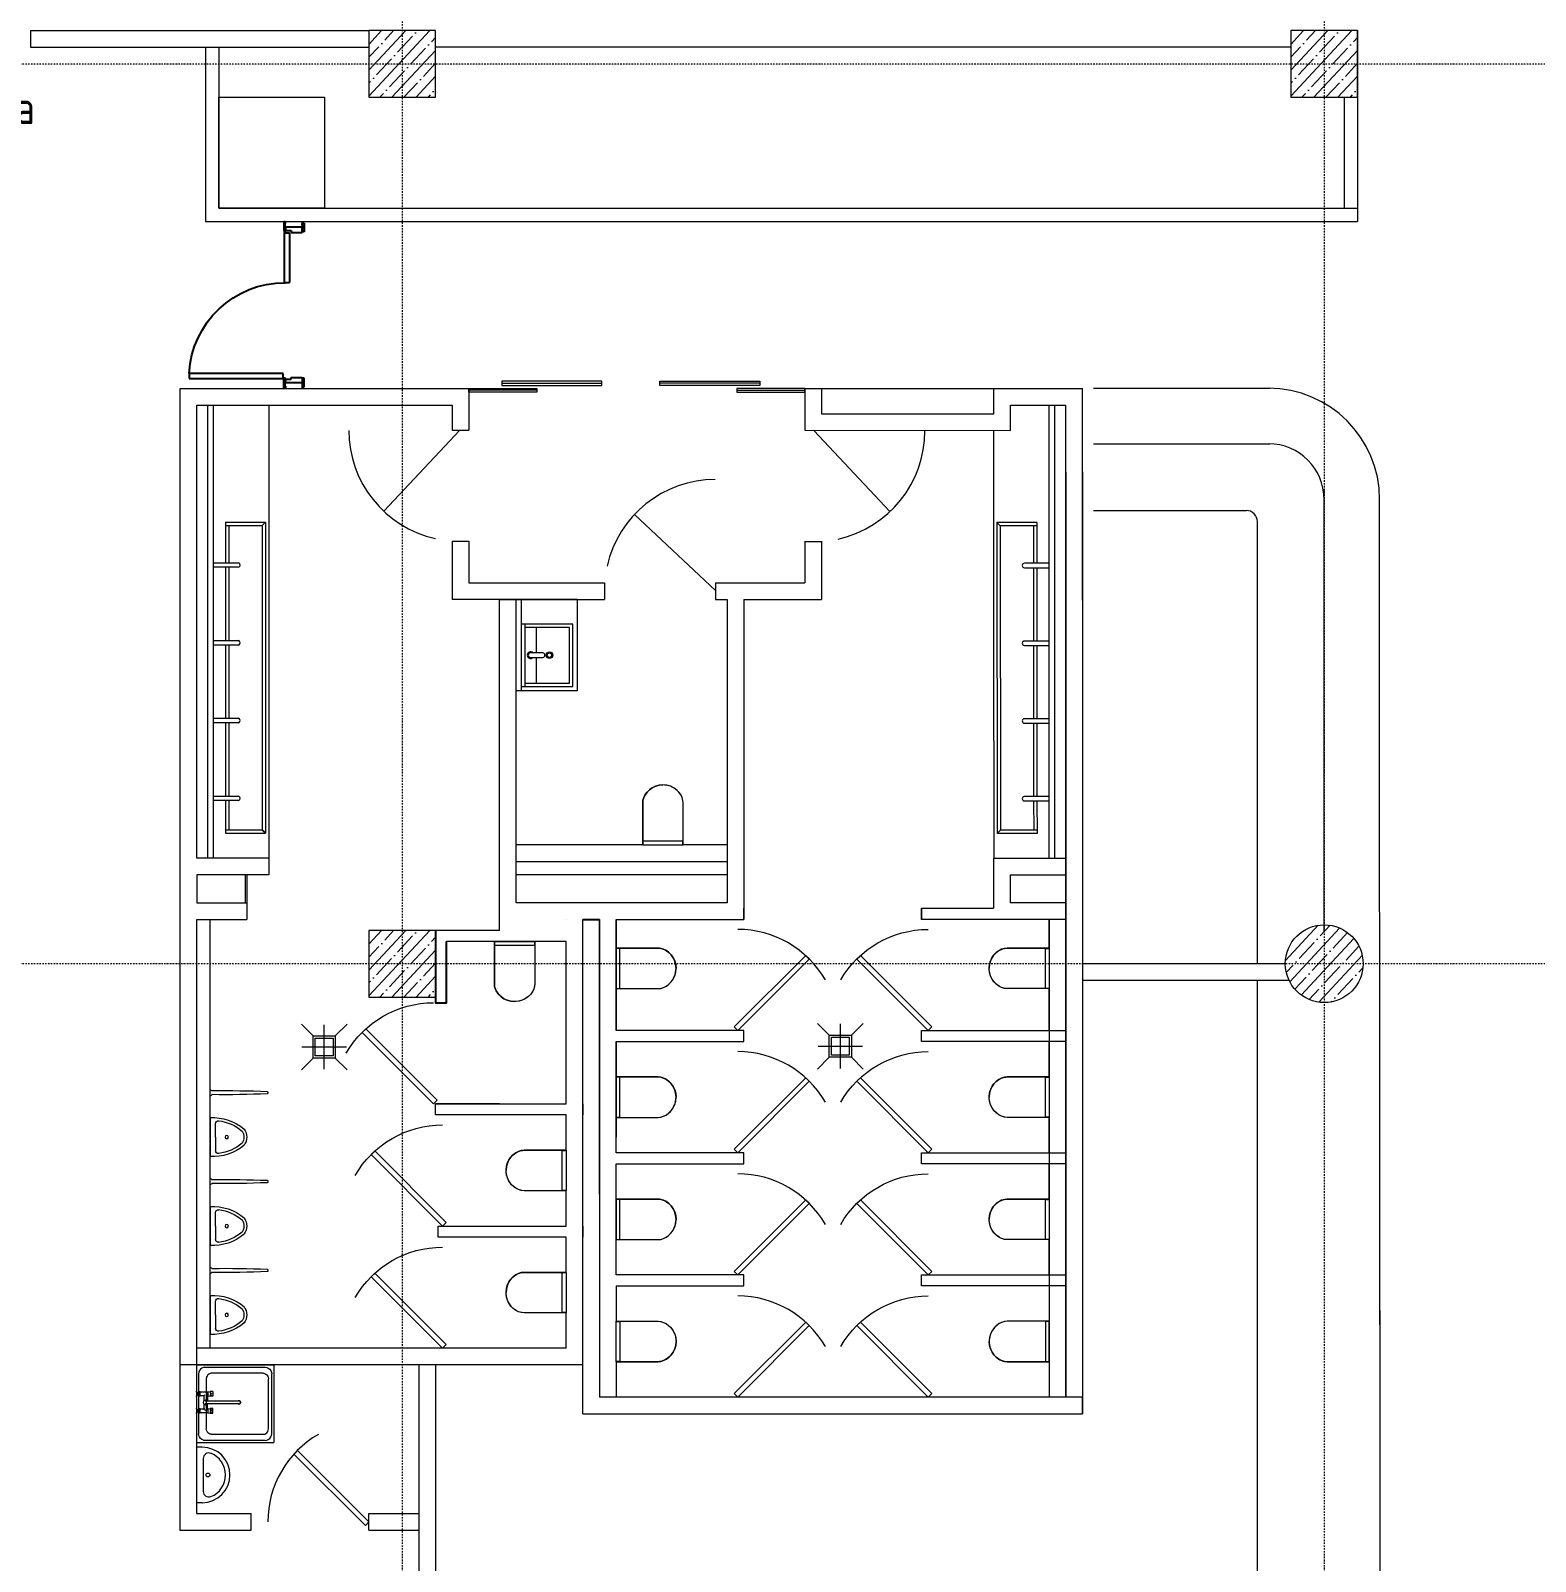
# Model space of a CAD drawing. Header units: millimetres. Extents: x -798 to 124478, y -405 to 121556.
# Drawn here: x 17333 to 30879, y 40399 to 54179 of the extents above; entities that cross this region are included whole.
import ezdxf

# ---------------------------------------------------------------- set-up
doc = ezdxf.new("R2010")
doc.units = ezdxf.units.MM
doc.set_wipeout_variables(frame=1)
for name, pattern in [('ACAD_ISO10W100', [18, 12, -3, 0, -3]), ('CENTER', [2, 1.25, -0.25, 0.25, -0.25]), ('Strichpunkt', [25.4, 12.7, -6.35, 0, -6.35])]:
    doc.linetypes.add(name, pattern=pattern)
doc.layers.add('1', color=7, linetype='Continuous')
doc.layers.add('k3-doors', color=4, linetype='Continuous')
for name, color, linetype, lineweight in [('A-AXES', 40, 'CENTER', 5), ('A-Hatch', 253, 'Continuous', 9), ('A-WALL-BRC', 30, 'Continuous', 13), ('A-WALL-BRCK', 5, 'Continuous', 9), ('A-WALL-CONC', 4, 'Continuous', 13), ('A-WALL-GVL', 5, 'Continuous', 13), ('concreet', 5, 'Continuous', 15), ('LWA', 9, 'Continuous', 0), ('TC-EQUIPMENT', 251, 'Continuous', 0), ('тонкая 013', 4, 'Continuous', 18)]:
    doc.layers.add(name, color=color, linetype=linetype, lineweight=lineweight)
doc.layers.add('вк К1', color=96, linetype='ACAD_ISO10W100', lineweight=30, transparency=0.5)
doc.styles.add('NOTE_25', font='romans.shx', dxfattribs={"width": 0.8, "height": 1000})

# ---------------------------------------------------------------- blocks, each defined once
blk = doc.blocks.new('11')
at = {"layer": 'TC-EQUIPMENT'}
for p, q in [((1778312, -1889620), (1777612, -1889620)), ((1777612, -1889620), (1777612, -1890315)), ((1777632, -1889685), (1777635, -1889680)), ((1777632, -1889685), (1777632, -1890235)), ((1777635, -1889680), (1777641, -1889666)), ((1777641, -1889666), (1777650, -1889653)), ((1777650, -1889653), (1777663, -1889644)), ((1777663, -1889644), (1777677, -1889638)), ((1777677, -1889638), (1777692, -1889635)), ((1777687, -1889751), (1777690, -1889740)), ((1777690, -1889740), (1777695, -1889729)), ((1777692, -1889635), (1778232, -1889635)), ((1777695, -1889729), (1777702, -1889719)), ((1777702, -1889719), (1777713, -1889713)), ((1777713, -1889713), (1777724, -1889708)), ((1777724, -1889708), (1777737, -1889705)), ((1777737, -1889705), (1778188, -1889705)), ((1777860, -1889625), (1777848, -1889615)), ((1777856, -1889721), (1777851, -1889742)), ((1777851, -1889765), (1777851, -1889742)), ((1777852, -1889765), (1777857, -1889742)), ((1777855, -1889632), (1777891, -1889632)), ((1777855, -1889652), (1777855, -1889632)), ((1777891, -1889652), (1777855, -1889652)), ((1777856, -1889721), (1777890, -1889721)), ((1777857, -1889720), (1777857, -1889652)), ((1777889, -1889720), (1777857, -1889720)), ((1777857, -1889742), (1777867, -1889742)), ((1777860, -1889625), (1777886, -1889625)), ((1777860, -1889626), (1777886, -1889626)), ((1777860, -1889626), (1777860, -1889631)), ((1777886, -1889631), (1777860, -1889631)), ((1777867, -1889742), (1777872, -1889765)), ((1777873, -1889632), (1777873, -1889652)), ((1777874, -1889765), (1777879, -1889742)), ((1777879, -1889742), (1777889, -1889742)), ((1777887, -1889686), (1777881, -1889692)), ((1777881, -1889707), (1777887, -1889713)), ((1777898, -1889615), (1777886, -1889625)), ((1777886, -1889631), (1777886, -1889626)), ((1777890, -1889685), (1777887, -1889686)), ((1777887, -1889713), (1777890, -1889714)), ((1777889, -1889652), (1777889, -1889686)), ((1777889, -1889684), (1777938, -1889684)), ((1777889, -1889713), (1777889, -1889720)), ((1777889, -1889716), (1777937, -1889716)), ((1777894, -1889765), (1777889, -1889742)), ((1777890, -1889721), (1777895, -1889742)), ((1777891, -1889632), (1777891, -1889652)), ((1777895, -1889765), (1777895, -1889742)), ((1777929, -1889700), (1777932, -1889690)), ((1777932, -1889710), (1777929, -1889700)), ((1777932, -1889690), (1777940, -1889682)), ((1777937, -1889715), (1777932, -1889710)), ((1777937, -1889696), (1777937, -1890003)), ((1777940, -1889682), (1777950, -1889679)), ((1777950, -1889679), (1777960, -1889682)), ((1777960, -1889682), (1777968, -1889690)), ((1777962, -1889684), (1778010, -1889684)), ((1777963, -1890003), (1777963, -1889696)), ((1777968, -1889710), (1777963, -1889715)), ((1778010, -1889716), (1777963, -1889716)), ((1777968, -1889690), (1777971, -1889700)), ((1777971, -1889700), (1777968, -1889710)), ((1778013, -1889625), (1778001, -1889615)), ((1778009, -1889721), (1778004, -1889742)), ((1778004, -1889765), (1778004, -1889742)), ((1778010, -1889742), (1778005, -1889765)), ((1778008, -1889632), (1778044, -1889632)), ((1778008, -1889652), (1778008, -1889632)), ((1778044, -1889652), (1778008, -1889652)), ((1778009, -1889721), (1778043, -1889721)), ((1778010, -1889692), (1778010, -1889652)), ((1778010, -1889685), (1778013, -1889686)), ((1778010, -1889720), (1778010, -1889707)), ((1778013, -1889713), (1778010, -1889714)), ((1778010, -1889720), (1778042, -1889720)), ((1778010, -1889742), (1778020, -1889742)), ((1778039, -1889625), (1778013, -1889625)), ((1778039, -1889626), (1778013, -1889626)), ((1778013, -1889626), (1778013, -1889631)), ((1778013, -1889631), (1778039, -1889631)), ((1778018, -1889707), (1778013, -1889713)), ((1778018, -1889691), (1778018, -1889692)), ((1778018, -1889692), (1778021, -1889700)), ((1778021, -1889700), (1778018, -1889707)), ((1778025, -1889765), (1778020, -1889742)), ((1778026, -1889632), (1778026, -1889652)), ((1778027, -1889765), (1778032, -1889742)), ((1778032, -1889742), (1778042, -1889742)), ((1778051, -1889615), (1778039, -1889625)), ((1778039, -1889631), (1778039, -1889626)), ((1778042, -1889652), (1778042, -1889720)), ((1778047, -1889765), (1778042, -1889742)), ((1778043, -1889721), (1778048, -1889742)), ((1778044, -1889632), (1778044, -1889652)), ((1778048, -1889742), (1778048, -1889765)), ((1778201, -1889708), (1778188, -1889705)), ((1778212, -1889713), (1778201, -1889708)), ((1778223, -1889719), (1778212, -1889713)), ((1778230, -1889729), (1778223, -1889719)), ((1778235, -1889740), (1778230, -1889729)), ((1778247, -1889638), (1778232, -1889635)), ((1778237, -1889751), (1778235, -1889740)), ((1778261, -1889644), (1778247, -1889638)), ((1778274, -1889653), (1778261, -1889644)), ((1778283, -1889666), (1778274, -1889653)), ((1778289, -1889680), (1778283, -1889666)), ((1778292, -1889685), (1778289, -1889680)), ((1778292, -1890235), (1778292, -1889685)), ((1778312, -1889620), (1778312, -1890315)), ((1777687, -1890221), (1777687, -1889751)), ((1777851, -1889765), (1777895, -1889765)), ((1778048, -1889765), (1778004, -1889765)), ((1778237, -1889751), (1778237, -1890221)), ((1777935, -1890000), (1777937, -1889993)), ((1777937, -1890007), (1777935, -1890000)), ((1777943, -1890013), (1777937, -1890007)), ((1777940, -1890009), (1777946, -1890013)), ((1777950, -1890015), (1777943, -1890013)), ((1777946, -1890013), (1777953, -1890013)), ((1777957, -1890013), (1777950, -1890015)), ((1777963, -1890007), (1777957, -1890013)), ((1777963, -1889993), (1777965, -1890000)), ((1777965, -1890000), (1777963, -1890007)), ((1777632, -1890235), (1777635, -1890250)), ((1777635, -1890250), (1777641, -1890264)), ((1777641, -1890264), (1777650, -1890277)), ((1777650, -1890277), (1777663, -1890286)), ((1777663, -1890286), (1777677, -1890292)), ((1777677, -1890292), (1777692, -1890295)), ((1777687, -1890221), (1777690, -1890232)), ((1777690, -1890232), (1777695, -1890243)), ((1778232, -1890295), (1777692, -1890295)), ((1777695, -1890243), (1777702, -1890252)), ((1777702, -1890252), (1777713, -1890259)), ((1777713, -1890259), (1777724, -1890263)), ((1777724, -1890263), (1777737, -1890265)), ((1778188, -1890265), (1777737, -1890265)), ((1778201, -1890263), (1778188, -1890265)), ((1778212, -1890259), (1778201, -1890263)), ((1778223, -1890252), (1778212, -1890259)), ((1778230, -1890243), (1778223, -1890252)), ((1778235, -1890232), (1778230, -1890243)), ((1778247, -1890292), (1778232, -1890295)), ((1778237, -1890221), (1778235, -1890232)), ((1778261, -1890286), (1778247, -1890292)), ((1778274, -1890277), (1778261, -1890286)), ((1778283, -1890264), (1778274, -1890277)), ((1778289, -1890250), (1778283, -1890264)), ((1778292, -1890235), (1778289, -1890250)), ((1777612, -1890315), (1778312, -1890315))]:
    blk.add_line(p, q, dxfattribs=at)
blk = doc.blocks.new('UM')
at = {"linetype": 'Continuous'}
for p, q in [((0, 50), (0, 0)), ((0, 0), (500, 0)), ((102, 60), (398, 60)), ((500, 50), (500, 0))]:
    blk.add_line(p, q, dxfattribs=at)
blk.add_circle((250, 102), 16.9, dxfattribs=at)
for centre, radius, start, end in [((250, 50), 250, 360, 180), ((250, 50), 210, 22.0243, 157.9757), ((102, 110), 50, 157.9757, 270), ((398, 110), 50, 270, 22.0243)]:
    blk.add_arc(centre, radius, start, end, dxfattribs=at)
blk = doc.blocks.new('*U93')
at = {"layer": 'A-WALL-BRC'}
for p, q in [((53, 0), (0, 0)), ((-1400, 0), (-1447, 0)), ((-1400, -150), (-1447, -150)), ((53, -150), (0, -150))]:
    blk.add_line(p, q, dxfattribs=at)
at = {"layer": 'k3-doors'}
for p, q in [((-84, 21), (-84, 869)), ((-84, 869), (-37, 869)), ((-37, 869), (-37, 21)), ((-1447, 3), (-1447, 16)), ((-1447, 16), (-1369, 16)), ((-1443, 3), (-1447, 3)), ((-1443, 0), (-1443, 3)), ((-1432, 0), (-1443, 0)), ((-1441, 16), (-1369, 16)), ((-1428, 6), (-1432, 0)), ((-1390, 6), (-1428, 6)), ((-1400, -150), (-1400, 0)), ((-1400, 0), (-1369, 0)), ((-1386, 0), (-1390, 6)), ((-1372, 0), (-1386, 0)), ((-1369, 3), (-1372, 3)), ((-1372, 3), (-1372, 0)), ((-1369, 16), (-1369, 3)), ((-1369, 16), (-1369, 3)), ((-1369, 0), (-1369, -49)), ((-1350, 10), (-1350, -36)), ((-902, 10), (-1350, 10)), ((-902, 10), (-902, -36)), ((-37, 21), (-84, 21)), ((41, 16), (-31, 16)), ((-31, 16), (-31, 3)), ((47, 16), (-31, 16)), ((-31, 16), (-31, 3)), ((-31, 3), (-28, 3)), ((-28, 3), (-28, 0)), ((-14, 0), (-10, 6)), ((-10, 6), (28, 6)), ((0, -150), (0, 0)), ((28, 6), (32, 0)), ((32, 0), (43, 0)), ((43, 0), (43, 3)), ((43, 3), (47, 3)), ((47, 3), (47, 16)), ((-1369, -49), (-1353, -49)), ((-1353, -49), (-1353, -150)), ((-1350, -36), (-902, -36)), ((-31, -49), (-47, -49)), ((-47, -49), (-47, -150)), ((-31, 0), (-31, -49)), ((0, 0), (-31, 0)), ((-28, 0), (-14, 0)), ((-1433, -153), (-1436, -153)), ((-1436, -153), (-1436, -166)), ((-1436, -166), (-1359, -166)), ((-1422, -150), (-1433, -150)), ((-1433, -150), (-1433, -153)), ((-1431, -166), (-1359, -166)), ((-1417, -156), (-1422, -150)), ((-1379, -156), (-1417, -156)), ((-1353, -150), (-1400, -150)), ((-1375, -150), (-1379, -156)), ((-1362, -150), (-1375, -150)), ((-1362, -153), (-1362, -150)), ((-1359, -153), (-1362, -153)), ((-1359, -166), (-1359, -153)), ((-1359, -166), (-1359, -153)), ((-47, -150), (0, -150)), ((-41, -166), (-41, -153)), ((-41, -153), (-38, -153)), ((-41, -166), (-41, -153)), ((31, -166), (-41, -166)), ((36, -166), (-41, -166)), ((-38, -153), (-38, -150)), ((-38, -150), (-25, -150)), ((-25, -150), (-21, -156)), ((-21, -156), (17, -156)), ((17, -156), (22, -150)), ((22, -150), (33, -150)), ((33, -150), (33, -153)), ((33, -153), (36, -153)), ((36, -153), (36, -166))]:
    blk.add_line(p, q, dxfattribs=at)
for centre, radius in [((-1363, 8), 4.86), ((-1363, 8), 3.93), ((-37, 8), 4.86), ((-37, 8), 3.93)]:
    blk.add_circle(centre, radius, dxfattribs=at)
blk.add_arc((-37, 7), 863, 93.1084, 180.2665, dxfattribs=at)
blk = doc.blocks.new('DOOR19')
blk.add_lwpolyline([(0, 0), (-0.707, 0.707), (-0.742, 0.672), (-0.035, -0.035)], close=True)
blk.add_arc((0, 0), 1, 120, 180)
blk = doc.blocks.new('WC')
at = {"color": 0}
blk.add_wipeout([(-182, 0), (-182, 378), (-180, 399), (-172, 428), (-161, 450), (-145, 472), (-128, 490), (-102, 510), (-82, 521), (-67, 528), (-41, 535), (-14, 539), (0, 540), (39, 536), (72, 526), (100, 512), (116, 501), (140, 478), (151, 464), (165, 443), (174, 422), (176, 416), (180, 403), (181, 390), (182, 378), (182, 0)], dxfattribs=at)
for points in [[(-182, 0), (-182, 13), (-182, 48), (-182, 98), (-182, 158), (-182, 220), (-182, 280), (-182, 330), (-182, 365), (-182, 378), (-182, 378), (-180, 403), (-172, 428), (-160, 453), (-142, 476), (-121, 497), (-96, 514), (-67, 528), (-35, 537), (0, 540)], [(0, 540), (35, 537), (67, 528), (96, 514), (121, 497), (142, 476), (160, 453), (172, 428), (180, 403), (182, 378), (182, 378), (182, 365), (182, 330), (182, 280), (182, 220), (182, 158), (182, 98), (182, 48), (182, 13), (182, 0), (-182, 0), (-182, 13), (-182, 48), (-182, 98), (-182, 158), (-182, 220), (-182, 280), (-182, 330), (-182, 365), (-182, 378), (-182, 378), (-180, 403), (-172, 428), (-160, 453), (-142, 476), (-121, 497), (-96, 514), (-67, 528), (-35, 537), (0, 540)], [(182, 0), (182, 13), (182, 48), (182, 98), (182, 158), (182, 220), (182, 280), (182, 330), (182, 365), (182, 378), (182, 378), (180, 403), (172, 428), (159, 453), (142, 476), (121, 497), (96, 514), (67, 528), (35, 537), (0, 540)], [(-180, 0), (-180, 1), (-180, 3), (-180, 7), (-180, 11), (-180, 16), (-180, 20), (-180, 24), (-180, 26), (-180, 27), (-180, 27), (-180, 29), (-179, 30), (-179, 31), (-178, 32), (-177, 33), (-176, 33), (-175, 34), (-174, 34), (-173, 34), (-173, 34), (-167, 34), (-152, 34), (-128, 34), (-101, 34), (-72, 34), (-45, 34), (-22, 34), (-6, 34), (0, 34), (6, 34), (22, 34), (45, 34), (72, 34), (101, 34), (128, 34), (151, 34), (167, 34), (173, 34), (173, 34), (174, 34), (175, 34), (176, 33), (177, 33), (178, 32), (179, 31), (179, 30), (180, 29), (180, 27), (180, 27), (180, 26), (180, 24), (180, 20), (180, 16), (180, 12), (180, 7), (180, 4), (180, 1), (180, 0)]]:
    blk.add_lwpolyline(points, dxfattribs=at)
blk.add_lwpolyline([(-182, 0), (-182, 378), (-180, 399), (-172, 428), (-161, 450), (-145, 472), (-128, 490), (-102, 510), (-82, 521), (-67, 528), (-41, 535), (-14, 539), (0, 540), (39, 536), (72, 526), (100, 512), (116, 501), (140, 478), (151, 464), (165, 443), (174, 422), (176, 416), (180, 403), (181, 390), (182, 378), (182, 0)], close=True, dxfattribs=at)
blk = doc.blocks.new('URINAL_PLAN_01')
for p, q in [((0, -175), (0, 175)), ((50, 0), (50, 122)), ((50, 0), (50, -122))]:
    blk.add_line(p, q)
blk.add_circle((150, 0), 15)
for centre, radius, start, end in [((25, -259), 435, 49.6732, 93.2965), ((75, 122), 25, 82.5178, 179.9997), ((25, -259), 410, 50.0119, 82.5178), ((224, 5), 81.1, 356.2517, 37.6194), ((224, 5), 106, 357.1367, 39.1611), ((25, 259), 435, 266.7035, 310.3268), ((75, -122), 25, 180.0003, 277.4822), ((25, 259), 410, 277.4822, 309.9881), ((224, -5), 81.1, 322.3806, 3.7483), ((224, -5), 106, 320.8389, 2.8633)]:
    blk.add_arc(centre, radius, start, end)
blk = doc.blocks.new('khjjjjh')
at = {"color": 9}
blk.add_line((-61271, 550876), (-61241, 550846), dxfattribs=at)
at = {"color": 5}
for points in [[(-59711, 549970), (-59711, 549320), (-59611, 549320), (-59611, 549870)], [(-58386, 550070), (-58236, 550070)]]:
    blk.add_lwpolyline(points, dxfattribs=at)
at = {"layer": 'A-WALL-CONC', "ltscale": 4}
for p, q in [((-58799, 554833), (-59411, 554833)), ((-59113, 554896), (-58213, 554896)), ((-56791, 554896), (-57691, 554896)), ((-56999, 554833), (-56387, 554833)), ((-59493, 554474), (-60177, 553745)), ((-56305, 554470), (-55621, 553741)), ((-57191, 553031), (-57920, 553716))]:
    blk.add_line(p, q, dxfattribs=at)
for points in [[(-58213, 554915), (-59113, 554915), (-59113, 554877), (-58213, 554877)], [(-57691, 554915), (-56791, 554915), (-56791, 554877), (-57691, 554877)], [(-59411, 554850), (-58799, 554850), (-58799, 554816), (-59411, 554816)], [(-56387, 554850), (-56999, 554850), (-56999, 554816), (-56387, 554816)]]:
    blk.add_lwpolyline(points, close=True, dxfattribs=at)
for centre, start, end in [((-59493, 554474), 180.0897, 257.362), ((-56305, 554470), 282.6366, 359.9088), ((-57191, 553031), 90.0912, 167.3634)]:
    blk.add_arc(centre, 1000, start, end, dxfattribs=at)
at = {"layer": 'A-WALL-GVL'}
for p, q in [((-62011, 554850), (-59411, 554850)), ((-62011, 546060), (-62011, 554850)), ((-59411, 554850), (-59411, 554474)), ((-56387, 554850), (-56387, 554474)), ((-56237, 554850), (-56237, 554620)), ((-61861, 554700), (-59561, 554700)), ((-61861, 550620), (-61861, 554700)), ((-61761, 550620), (-61761, 554700)), ((-61711, 550620), (-61711, 554700)), ((-59561, 554700), (-59561, 554474)), ((-54137, 550620), (-54137, 554700)), ((-59561, 554474), (-59411, 554474)), ((-54037, 545770), (-54037, 554096)), ((-54037, 554096), (-54037, 545770)), ((-53887, 554100), (-53887, 545620)), ((-59561, 553474), (-59561, 552950)), ((-59561, 553474), (-59411, 553474)), ((-59411, 553474), (-59411, 553100)), ((-56387, 553474), (-56387, 553100)), ((-56237, 553470), (-56387, 553470)), ((-56237, 553474), (-56237, 552950)), ((-59411, 553100), (-58191, 553100)), ((-58191, 553100), (-58191, 552950)), ((-57191, 553100), (-56387, 553100)), ((-57191, 553100), (-57191, 552950)), ((-58436, 552950), (-59561, 552950)), ((-59136, 549970), (-59136, 552950)), ((-59136, 552950), (-58191, 552950)), ((-58986, 550220), (-58986, 552950)), ((-57191, 552950), (-57086, 552950)), ((-57086, 552950), (-57086, 550220)), ((-56936, 552950), (-56936, 550070)), ((-56936, 552950), (-56237, 552950)), ((-61861, 550620), (-61861, 552694)), ((-57086, 550740), (-58986, 550740)), ((-61211, 550620), (-61211, 550470)), ((-58986, 550590), (-57086, 550590)), ((-54687, 550620), (-54687, 550170)), ((-61426, 550470), (-61426, 550220)), ((-61411, 550470), (-61411, 550070)), ((-57086, 550470), (-58986, 550470)), ((-54537, 550470), (-54537, 550220)), ((-57086, 550220), (-58986, 550220)), ((-55337, 550170), (-55337, 550070)), ((-55337, 550170), (-54687, 550170)), ((-61861, 547596), (-61861, 550070)), ((-61861, 549224), (-61861, 550070)), ((-61741, 546210), (-61741, 550070)), ((-58536, 550070), (-58536, 550070)), ((-58386, 545620), (-58386, 550070)), ((-58236, 550070), (-58236, 545770)), ((-58236, 547596), (-58236, 550070)), ((-58236, 549224), (-58236, 550070)), ((-58086, 550070), (-58086, 549070)), ((-58086, 549070), (-58086, 550070)), ((-54187, 550070), (-54187, 545770)), ((-54187, 549070), (-54187, 550070)), ((-58536, 548410), (-58536, 549870)), ((-61861, 546210), (-61861, 549120)), ((-58086, 548970), (-58086, 548109)), ((-58086, 547970), (-58086, 548970)), ((-54187, 547970), (-54187, 548970)), ((-58536, 547310), (-58536, 548310)), ((-58086, 546870), (-58086, 547870)), ((-58086, 547553), (-58086, 547188)), ((-58536, 546210), (-58536, 547210)), ((-58086, 546770), (-58086, 545770)), ((-58536, 546210), (-61861, 546210)), ((-58386, 546060), (-62011, 546060))]:
    blk.add_line(p, q, dxfattribs=at)
at = {"layer": 'A-WALL-GVL', "ltscale": 5}
blk.add_line((-59136, 549970), (-59711, 549970), dxfattribs=at)
at = {"layer": 'A-WALL-GVL'}
for points in [[(-56387, 554850), (-53887, 554850)], [(-56237, 554620), (-54684, 554620), (-54684, 554850)], [(-53887, 552945), (-53887, 554850)], [(-56387, 554474), (-54534, 554470), (-54534, 554700), (-54037, 554700)], [(-54037, 552739), (-54037, 554700)], [(-61211, 550620), (-61861, 550620)], [(-54687, 550620), (-54036, 550620)], [(-61211, 550470), (-61861, 550470), (-61861, 550220), (-61411, 550220)], [(-54537, 550470), (-54037, 550470), (-54037, 550220), (-54537, 550220)], [(-58086, 550070), (-56936, 550070), (-56936, 550170)], [(-54037, 550070), (-55337, 550070), (-55337, 550170)], [(-54037, 550070), (-55337, 550070), (-55337, 550170)], [(-61861, 550070), (-61411, 550070)], [(-58236, 550070), (-58236, 550070)]]:
    blk.add_lwpolyline(points, dxfattribs=at)
at = {"layer": 'A-WALL-GVL', "ltscale": 5}
for points in [[(-58236, 549070), (-58236, 548970)], [(-58086, 548970), (-56936, 548970), (-56936, 549070), (-58086, 549070)], [(-58536, 548310), (-59711, 548310), (-59711, 548410), (-58536, 548410)], [(-58386, 548410), (-58386, 548310)], [(-58236, 547970), (-58236, 547870)], [(-58086, 547870), (-56936, 547870), (-56936, 547970), (-58086, 547970)], [(-58536, 547210), (-59686, 547210), (-59686, 547310), (-58536, 547310)], [(-58386, 547310), (-58386, 547210)], [(-58236, 546870), (-58236, 546770)], [(-58086, 546770), (-56936, 546770), (-56936, 546870), (-58086, 546870)], [(-58386, 545620), (-53887, 545620), (-53887, 545770), (-58236, 545770)]]:
    blk.add_lwpolyline(points, dxfattribs=at)
at = {"layer": 'A-WALL-GVL'}
for points in [[(-55337, 549070), (-54037, 549070), (-54037, 548970), (-55337, 548970)], [(-55337, 547970), (-54037, 547970), (-54037, 547870), (-55337, 547870)], [(-55337, 546870), (-54037, 546870), (-54037, 546770), (-55337, 546770)]]:
    blk.add_lwpolyline(points, close=True, dxfattribs=at)
at = {"layer": 'LWA'}
for p, q in [((-55787, 554850), (-54571, 554850)), ((-61211, 554700), (-61211, 552408)), ((-54187, 552450), (-54187, 554700)), ((-61861, 552408), (-61861, 554602)), ((-54687, 554470), (-54687, 552450)), ((-61601, 553646), (-61601, 553280)), ((-61601, 553646), (-61241, 553646)), ((-61601, 553616), (-61271, 553616)), ((-61571, 553616), (-61571, 553280)), ((-61271, 553616), (-61241, 553646)), ((-61271, 553616), (-61271, 550876)), ((-61241, 553646), (-61241, 550846)), ((-54657, 553642), (-54656, 550842)), ((-54297, 553642), (-54657, 553642)), ((-54627, 553612), (-54657, 553642)), ((-54627, 553612), (-54626, 550872)), ((-54297, 553612), (-54627, 553612)), ((-54327, 553612), (-54327, 553276)), ((-54297, 553642), (-54297, 553276)), ((-61711, 553280), (-61489, 553280)), ((-54186, 553276), (-54409, 553276)), ((-61489, 553240), (-61711, 553240)), ((-61601, 553240), (-61601, 552580)), ((-61571, 553240), (-61571, 552580)), ((-54409, 553236), (-54186, 553236)), ((-54327, 553236), (-54327, 552576)), ((-54297, 553236), (-54297, 552576)), ((-57191, 553100), (-56836, 553100)), ((-58986, 552126), (-58986, 552950)), ((-58936, 552126), (-58936, 552950)), ((-58436, 552950), (-58436, 552126)), ((-58476, 552728), (-58936, 552728)), ((-58906, 552728), (-58906, 552168)), ((-58476, 552168), (-58476, 552728)), ((-54687, 552736), (-54686, 550620)), ((-54187, 550620), (-54187, 552736)), ((-61711, 552580), (-61489, 552580)), ((-61211, 552694), (-61211, 550620)), ((-58506, 552698), (-58906, 552698)), ((-58806, 552698), (-58806, 552469)), ((-58506, 552198), (-58506, 552698)), ((-54186, 552576), (-54409, 552576)), ((-61489, 552540), (-61711, 552540)), ((-61601, 552540), (-61601, 551880)), ((-61571, 552540), (-61571, 551880)), ((-58746, 552469), (-58856, 552469)), ((-58856, 552429), (-58746, 552429)), ((-58806, 552429), (-58806, 552198)), ((-54409, 552536), (-54186, 552536)), ((-54327, 552536), (-54327, 551876)), ((-54297, 552536), (-54297, 551876)), ((-58936, 552168), (-58476, 552168)), ((-58906, 552198), (-58506, 552198)), ((-58436, 552126), (-58986, 552126)), ((-61711, 551880), (-61489, 551880)), ((-54186, 551876), (-54409, 551876)), ((-61489, 551840), (-61711, 551840)), ((-61601, 551840), (-61601, 551180)), ((-61571, 551840), (-61571, 551180)), ((-54409, 551836), (-54186, 551836)), ((-54327, 551836), (-54327, 551176)), ((-54297, 551836), (-54297, 551176)), ((-61711, 551180), (-61489, 551180)), ((-61489, 551140), (-61711, 551140)), ((-61601, 551140), (-61601, 550846)), ((-61571, 551140), (-61571, 550876)), ((-54186, 551176), (-54409, 551176)), ((-54409, 551136), (-54186, 551136)), ((-54327, 551136), (-54326, 550872)), ((-54297, 551136), (-54296, 550842)), ((-61601, 550876), (-61271, 550876)), ((-61601, 550846), (-61241, 550846)), ((-54626, 550872), (-54656, 550842)), ((-54296, 550842), (-54656, 550842)), ((-54296, 550872), (-54626, 550872)), ((-54037, 549224), (-54037, 550070)), ((-54187, 546870), (-54187, 547870))]:
    blk.add_line(p, q, dxfattribs=at)
at = {"layer": 'LWA', "ltscale": 5}
blk.add_line((-59136, 548410), (-59711, 548410), dxfattribs=at)
at = {"layer": 'LWA'}
for radius in [30, 20]:
    blk.add_circle((-58686, 552449), radius, dxfattribs=at)
for centre, radius, start, end in [((-61489, 553260), 20, 269.9996, 89.9996), ((-54409, 553256), 20, 90.0004, 270.0004), ((-61489, 552560), 20, 269.9996, 89.9996), ((-54409, 552556), 20, 90.0004, 270.0004), ((-58856, 552449), 30, 41.8107, 318.1901), ((-58856, 552449), 20, 90.0004, 270.0004), ((-58746, 552449), 20, 270.0004, 90.0004), ((-61489, 551860), 20, 269.9996, 89.9996), ((-54409, 551856), 20, 90.0004, 270.0004), ((-61489, 551160), 20, 269.9996, 89.9996), ((-54409, 551156), 20, 90.0004, 270.0004), ((-61741, 548510), 24.9, 25.9623, 89.9993), ((-61741, 548510), 24.9, 269.9993, 335.1366), ((-61605, 539178), 9348, 87.6695, 90.7106), ((-61605, 557843), 9348, 269.288, 272.329), ((-61225, 548510), 7.99, 269.9993, 89.9993), ((-61741, 547710), 24.9, 25.9623, 89.9993), ((-61741, 547710), 24.9, 269.9993, 335.1366), ((-61605, 538378), 9348, 87.6695, 90.7106), ((-61605, 557043), 9348, 269.288, 272.329), ((-61225, 547710), 7.99, 269.9993, 89.9993), ((-61741, 546910), 24.9, 25.9623, 89.9993), ((-61606, 537578), 9348, 87.6695, 90.7106), ((-61225, 546910), 7.99, 269.9993, 89.9993), ((-61741, 546910), 24.9, 269.9993, 335.1366), ((-61605, 556243), 9348, 269.288, 272.329)]:
    blk.add_arc(centre, radius, start, end, dxfattribs=at)
at = {"layer": 'A-WALL-CONC', "ltscale": 4, "yscale": 910}
for p, xscale, zscale, rotation in [((-56990, 549070), 910, 910, 269.9999999917321), ((-55275, 549070), -910, 910.0000000000001, 90.00000000826792), ((-59728, 548410), -910, 910, 90.00000000826792), ((-56990, 547970), 910, 910, 269.9999999917321), ((-55275, 547970), -910, 910.0000000000001, 90.00000000826792), ((-59647, 547310), -910, 910, 90.00000000826792), ((-56990, 546870), 910, 910, 269.9999999917321), ((-55275, 546870), -910, 910.0000000000001, 90.00000000826792), ((-59647, 546210), -910, 910, 90.00000000826792), ((-56990, 545770), 910, 910, 269.9999999917321), ((-55275, 545770), -910, 910.0000000000001, 90.00000000826792)]:
    blk.add_blockref('DOOR19', p, dxfattribs=dict(at, xscale=xscale, zscale=zscale, rotation=rotation))
at = {"layer": 'LWA', "rotation": 179.9992875827398}
blk.add_blockref('WC', (-58999, 549870), dxfattribs=at)
at = {"layer": 'LWA', "xscale": -1.000000000000002, "rotation": 180.0013223721328}
for p in [(-61741, 548110), (-61741, 547310), (-61741, 546510)]:
    blk.add_blockref('URINAL_PLAN_01', p, dxfattribs=at)
at = {"layer": 'A-WALL-GVL', "ltscale": 5}
blk.add_line((-58536, 549870), (-59611, 549870), dxfattribs=at)
at = {"layer": 'LWA'}
for p, xscale, rotation in [((-57664, 550740), -1, 0.000712430600673386), ((-58086, 549629), -0.9999999999999987, 270.0007124172603), ((-58086, 548470), -0.9999999999999987, 270.0007124439407), ((-58086, 547370), -0.9999999999999987, 270.0007124439407), ((-54187, 546270), -1, 90.00071244394057)]:
    blk.add_blockref('WC', p, dxfattribs=dict(at, xscale=xscale, rotation=rotation))
for p, rotation in [((-54187, 549629), 89.99928758273977), ((-54187, 548470), 89.99928755605933), ((-58536, 547810), 89.99928755605933), ((-54187, 547370), 89.99928755605933), ((-58536, 546710), 89.99928755605933), ((-58086, 546270), 269.9992875560593)]:
    blk.add_blockref('WC', p, dxfattribs=dict(at, rotation=rotation))
blk = doc.blocks.new('оси 2')
at = {"layer": 'A-AXES', "linetype": 'Strichpunkt', "transparency": 33554687}
for p, q in [((2180097, -2332748), (2180097, -2402262)), ((2188397, -2332748), (2188397, -2401680)), ((2204997, -2379746), (2162291, -2379746)), ((2204997, -2387846), (2162291, -2387846))]:
    blk.add_line(p, q, dxfattribs=at)
blk = doc.blocks.new('A$C37A3632C')
at = {"layer": 'TC-EQUIPMENT'}
for p, q in [((52.8, 152.8), (0, 205.7)), ((102.8, 2.8), (102.8, 202.8)), ((152.8, 152.8), (205.7, 205.7)), ((2.8, 102.8), (202.8, 102.8)), ((52.8, 52.8), (0, 0)), ((152.8, 52.8), (205.7, 0))]:
    blk.add_line(p, q, dxfattribs=at)
for points in [[(52.8, 152.8), (52.8, 52.8), (152.8, 52.8), (152.8, 152.8)], [(62.8, 142.8), (62.8, 62.8), (142.8, 62.8), (142.8, 142.8)]]:
    blk.add_lwpolyline(points, close=True, dxfattribs=at)

msp = doc.modelspace()

# ---------------------------------------------------------------- hatches: boundary and pattern name
at = {"layer": 'A-Hatch'}
h = msp.add_hatch(dxfattribs=at)
h.set_pattern_fill('ANSI35', color=256, scale=25, angle=-177.9339, style=0)
h.set_pattern_definition([(227.066067, (-88734.37, -617208.18), (116.227165, -108.13329), []), (227.066067, (-88846.55, -617212.23), (116.227165, -108.13329), [198.4375, -39.6875, 0, -39.6875])])
h.paths.add_polyline_path([(20978, 54179), (20978, 53579), (20378, 53579), (20377, 54178)])
h = msp.add_hatch(dxfattribs=at)
h.set_pattern_fill('ANSI35', color=256, scale=25, angle=-177.9339, style=0)
h.set_pattern_definition([(227.066067, (-80434.37, -617208.18), (116.227165, -108.13329), []), (227.066067, (-80546.55, -617212.23), (116.227165, -108.13329), [198.4375, -39.6875, 0, -39.6875])])
h.paths.add_polyline_path([(29278, 54179), (29278, 53579), (28678, 53579), (28677, 54178)])
h = msp.add_hatch(dxfattribs=at)
h.set_pattern_fill('ANSI35', color=256, scale=25, angle=-177.9339, style=0)
h.set_pattern_definition([(227.066067, (-80734.32, -625258.15), (116.227165, -108.13329), []), (227.066067, (-80846.5, -625262.2), (116.227165, -108.13329), [198.4375, -39.6875, 0, -39.6875])])
edge = h.paths.add_edge_path()
edge.add_arc((28978, 45779), 350, -49.4987, 90, ccw=False)
edge.add_arc((28978, 45779), 350, 225.2347, 310.5013, ccw=False)
edge.add_arc((28978, 45779), 350, 90, 225.2347, ccw=False)

# ---------------------------------------------------------------- linework, layer by layer
at = {"layer": 'A-WALL-BRCK'}
for p, q in [((17333, 54179), (20378, 54179)), ((17333, 54179), (17333, 54029)), ((17333, 54029), (20378, 54029)), ((23510, 54029), (20978, 54029)), ((28678, 54029), (23510, 54029)), ((28178, 45779), (26802, 45779)), ((28628, 45779), (27187, 45779)), ((28178, 45629), (26802, 45629)), ((28661, 45629), (27187, 45629)), ((20828, 42169), (20828, 39989)), ((20978, 42169), (20978, 39989))]:
    msp.add_line(p, q, dxfattribs=at)
at = {"layer": 'A-WALL-BRCK', "ltscale": 5}
for points in [[(29278, 54179), (29278, 52459)], [(18907, 54029), (18907, 52459), (29278, 52459)], [(19027, 54029), (19027, 52579), (29278, 52579)], [(29158, 53579), (29158, 52579)]]:
    msp.add_lwpolyline(points, dxfattribs=at)
at = {"layer": 'A-WALL-GVL'}
for p, q in [((19318, 40679), (19318, 40829)), ((20378, 40679), (20378, 40829))]:
    msp.add_line(p, q, dxfattribs=at)
for points in [[(18677, 42548), (18677, 40679), (19318, 40679)], [(18827, 42548), (18827, 40829), (19318, 40829)], [(20378, 40829), (20828, 40829)], [(20378, 40679), (20828, 40679)]]:
    msp.add_lwpolyline(points, dxfattribs=at)
at = {"layer": 'concreet'}
for points in [[(20378, 53579), (20978, 53579), (20978, 54179), (20378, 54179)], [(29278, 54179), (28678, 54179), (28678, 53579), (29278, 53579)], [(28678, 53579), (29278, 53579), (29278, 54179), (28678, 54179)]]:
    msp.add_lwpolyline(points, close=True, dxfattribs=at)
msp.add_circle((28978, 45779), 350, dxfattribs=at)
msp.add_circle((28978, 45779), 350, dxfattribs=at)
at = {"layer": 'LWA'}
for p, q in [((26902, 50959), (28491, 50959)), ((26902, 50459), (28488, 50459)), ((28978, 46066), (28978, 50039)), ((29478, 42529), (29477, 49959)), ((26902, 49859), (28277, 49859)), ((28378, 45779), (28377, 49759)), ((28977, 49859), (28978, 49859)), ((28378, 38579), (28378, 45629)), ((29478, 42656), (29478, 38579))]:
    msp.add_line(p, q, dxfattribs=at)
msp.add_lwpolyline([(19027, 53579), (19978, 53579), (19978, 52579), (19027, 52579)], close=True, dxfattribs=at)
for centre, radius, end in [((28477, 49959), 1000, 90.0027), ((28477, 49959), 500, 90.0027), ((28277, 49759), 100, 90.0034)]:
    msp.add_arc(centre, radius, 0.0027, end, dxfattribs=at)

# ---------------------------------------------------------------- block references
at = {"xscale": -1, "rotation": 90}
msp.add_blockref('11', (-1870792, 1819780), dxfattribs=at)
at = {"layer": 'A-WALL-BRCK', "xscale": -1, "rotation": 89.99616476873693}
msp.add_blockref('*U93', (19628, 51009), dxfattribs=at)
at = {"layer": 'A-WALL-CONC', "ltscale": 4, "xscale": 910, "yscale": 910, "zscale": 910, "rotation": 359.999999991732}
msp.add_blockref('DOOR19', (20378, 40754), dxfattribs=at)
at = {"layer": 'TC-EQUIPMENT', "rotation": 270.0015086180333}
msp.add_blockref('UM', (18827, 41427), dxfattribs=at)

# ---------------------------------------------------------------- texts
at = {"layer": 'тонкая 013', "lineweight": 13, "transparency": 33554687, "insert": (12543, 53637), "char_height": 300, "attachment_point": 1, "style": 'NOTE_25'}
msp.add_mtext_dynamic_manual_height_columns('Hпроема=3100 от чистого пола', width=4933.67, gutter_width=1750, heights=[0], dxfattribs=at)

# ---------------------------------------------------------------- next in the draw order: block references
at = {"layer": '1'}
msp.add_blockref('khjjjjh', (80689, -503892), dxfattribs=at)

# ---------------------------------------------------------------- next in the draw order: hatches: boundary and pattern name
at = {"layer": 'A-Hatch'}
h = msp.add_hatch(dxfattribs=at)
h.set_pattern_fill('ANSI35', color=256, scale=25, angle=-177.9339, style=0)
h.set_pattern_definition([(227.066067, (-88734.37, -625308.18), (116.227165, -108.13329), []), (227.066067, (-88846.55, -625312.23), (116.227165, -108.13329), [198.4375, -39.6875, 0, -39.6875])])
h.paths.add_polyline_path([(20978, 46079), (20978, 45479), (20378, 45479), (20377, 46078)])

# ---------------------------------------------------------------- next in the draw order: linework, layer by layer
at = {"layer": 'concreet'}
msp.add_lwpolyline([(20378, 45479), (20978, 45479), (20978, 46079), (20378, 46079)], close=True, dxfattribs=at)

# ---------------------------------------------------------------- next in the draw order: block references
msp.add_blockref('оси 2', (-2159419, 2433624))
at = {"layer": 'вк К1', "extrusion": (0, 0, -1), "xscale": 2, "yscale": 2, "zscale": -2, "rotation": 90}
for p in [(-19770, 44824), (-24417, 44831)]:
    msp.add_blockref('A$C37A3632C', p, dxfattribs=at)

doc.saveas('drawing.dxf')
